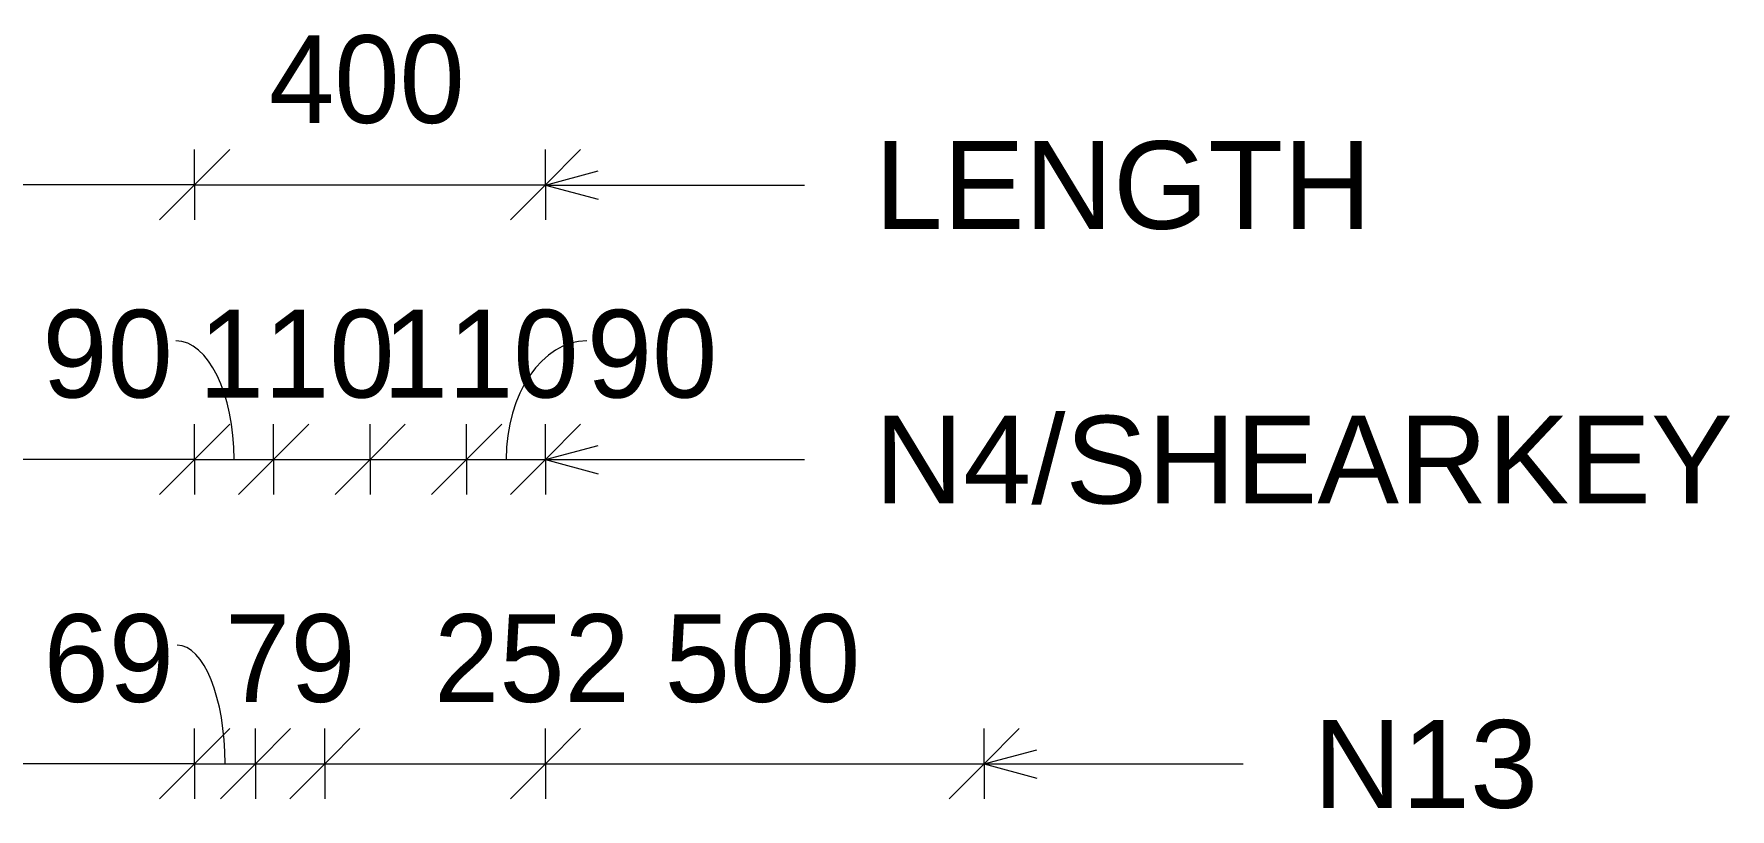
# Model space of a CAD drawing. Header units: millimetres. Extents: x -5792 to 12184, y -1888 to 8188.
# Drawn here: x 5212 to 7145, y 6800 to 7683 of the extents above; entities that cross this region are included whole.
import ezdxf

# ---------------------------------------------------------------- set-up
doc = ezdxf.new("R2010")
doc.units = ezdxf.units.MM
for name, color, linetype, lineweight in [('A-ANNO-DIMS', 211, 'Continuous', 9), ('A-ANNO-DIMS-40', 211, 'Continuous', 9), ('A-DETL-THIN', 151, 'Continuous', 18), ('G-ANNO-TEXT', 231, 'Continuous', 9)]:
    doc.layers.add(name, color=color, linetype=linetype, lineweight=lineweight)
doc.styles.add('Arial_1', font='arial.ttf', dxfattribs={"height": 100})
doc.styles.add('Nirmala UI Semilight', font='NirmalaS.ttf', dxfattribs={"height": 100})
doc.dimstyles.new('Arrow_Filled_-_2_5_NI_UI', dxfattribs={"dimscale": 304.8, "dimtxt": 104.736395, "dimasz": 0.262467, "dimexe": 0.131234, "dimexo": 0.0625, "dimgap": 0.131234, "dimtad": 1, "dimdec": 4, "dimzin": 0, "dimdsep": 46, "dimtxsty": 'Nirmala UI Semilight', "dimblk1": 'OBLIQUE', "dimblk2": 'OBLIQUE', "dimsah": 1, "dimcen": 0.09, "dimazin": 0, "dimtfac": 1, "dimtdec": 4, "dimtix": 1, "dimtmove": 0, "dimatfit": 3, "dimfxl": 0.131234, "dimfxlon": 1, "dimtvp": 1, "dimtolj": 1, "dimtzin": 0, "dimarcsym": 2})
doc.dimstyles.new('Arrow_Filled_-_2_5_NI_UI_1', dxfattribs={"dimscale": 304.8, "dimtxt": 104.736395, "dimasz": 0.262467, "dimexe": 0.131234, "dimexo": 0.0625, "dimgap": 0.131234, "dimtad": 1, "dimdec": 4, "dimzin": 0, "dimdsep": 46, "dimtxsty": 'Nirmala UI Semilight', "dimblk1": 'OBLIQUE', "dimblk2": 'OBLIQUE', "dimsah": 1, "dimcen": 0.09, "dimazin": 0, "dimtfac": 1, "dimtdec": 4, "dimtix": 1, "dimtmove": 2, "dimatfit": 3, "dimfxl": 0.131234, "dimfxlon": 1, "dimtvp": 1, "dimtolj": 1, "dimtzin": 0, "dimarcsym": 2})
doc.dimstyles.new('Arrow_Filled_-_2_5_NI_UI_2', dxfattribs={"dimscale": 304.8, "dimtxt": 104.736395, "dimasz": 0.262467, "dimexe": 0.131234, "dimexo": 0.0625, "dimgap": 0.131234, "dimtad": 1, "dimdec": 4, "dimzin": 0, "dimdsep": 46, "dimtxsty": 'Nirmala UI Semilight', "dimblk1": 'OBLIQUE', "dimblk2": 'OBLIQUE', "dimsah": 1, "dimcen": 0.09, "dimazin": 0, "dimtfac": 1, "dimtdec": 4, "dimtix": 1, "dimtmove": 1, "dimatfit": 3, "dimfxl": 0.131234, "dimfxlon": 1, "dimtvp": 1, "dimtolj": 1, "dimtzin": 0, "dimarcsym": 2})

# ---------------------------------------------------------------- blocks, each defined once
blk = doc.blocks.new('DIMBLOCK75-Elevation Top')
at = {"layer": 'A-ANNO-DIMS-40'}
for p, q in [((5394.9, 7511.3), (5434.9, 7551.3)), ((5394.9, 7511.3), (5394.9, 7551.3)), ((5794.9, 7511.3), (5834.9, 7551.3)), ((5794.9, 7511.3), (5794.9, 7551.3)), ((5394.9, 7511.3), (5354.9, 7471.3)), ((5394.9, 7511.3), (5794.9, 7511.3)), ((5394.9, 7511.3), (5394.9, 7471.3)), ((5794.9, 7511.3), (5754.9, 7471.3)), ((5794.9, 7511.3), (5794.9, 7471.3))]:
    blk.add_line(p, q, dxfattribs=at)
at = {"layer": 'A-ANNO-DIMS-40', "color": 0, "insert": (5479.7, 7681.7), "char_height": 100, "width": 276.504, "attachment_point": 1, "line_spacing_factor": 1.142579, "style": 'Nirmala UI Semilight'}
blk.add_mtext('400', dxfattribs=at)
blk = doc.blocks.new('_Oblique')
at = {"color": 0, "linetype": 'ByBlock', "lineweight": -2}
blk.add_line((-0.5, -0.5), (0.5, 0.5), dxfattribs=at)
blk = doc.blocks.new('DIMBLOCK76-Elevation Top')
at = {"layer": 'A-ANNO-DIMS-40'}
for p, q in [((5394.9, 7198.2), (5434.9, 7238.2)), ((5394.9, 7198.2), (5394.9, 7238.2)), ((5484.9, 7198.2), (5524.9, 7238.2)), ((5484.9, 7198.2), (5484.9, 7238.2)), ((5394.9, 7198.2), (5354.9, 7158.2)), ((5394.9, 7198.2), (5484.9, 7198.2)), ((5394.9, 7198.2), (5394.9, 7158.2)), ((5484.9, 7198.2), (5444.9, 7158.2)), ((5484.9, 7198.2), (5484.9, 7158.2))]:
    blk.add_line(p, q, dxfattribs=at)
blk.add_ellipse((5373.6, 7198.2), major_axis=(0, 135.2), ratio=0.490397, start_param=4.712389, end_param=6.283185, dxfattribs=at)
at = {"layer": 'A-ANNO-DIMS-40', "color": 0, "insert": (5221.3, 7368.7), "char_height": 100, "width": 182.813, "attachment_point": 1, "line_spacing_factor": 1.142579, "style": 'Nirmala UI Semilight'}
blk.add_mtext('90', dxfattribs=at)
blk = doc.blocks.new('DIMBLOCK77-Elevation Top')
at = {"layer": 'A-ANNO-DIMS-40'}
for p, q in [((5484.9, 7198.2), (5524.9, 7238.2)), ((5484.9, 7198.2), (5484.9, 7238.2)), ((5594.9, 7198.2), (5634.9, 7238.2)), ((5594.9, 7198.2), (5594.9, 7238.2)), ((5484.9, 7198.2), (5444.9, 7158.2)), ((5484.9, 7198.2), (5594.9, 7198.2)), ((5484.9, 7198.2), (5484.9, 7158.2)), ((5594.9, 7198.2), (5554.9, 7158.2)), ((5594.9, 7198.2), (5594.9, 7158.2))]:
    blk.add_line(p, q, dxfattribs=at)
at = {"layer": 'A-ANNO-DIMS-40', "color": 0, "insert": (5399.6, 7368.7), "char_height": 100, "width": 219.375, "attachment_point": 1, "line_spacing_factor": 1.142579, "style": 'Nirmala UI Semilight'}
blk.add_mtext('110', dxfattribs=at)
blk = doc.blocks.new('DIMBLOCK78-Elevation Top')
at = {"layer": 'A-ANNO-DIMS-40'}
for p, q in [((5594.9, 7198.2), (5634.9, 7238.2)), ((5594.9, 7198.2), (5594.9, 7238.2)), ((5704.9, 7198.2), (5744.9, 7238.2)), ((5704.9, 7198.2), (5704.9, 7238.2)), ((5594.9, 7198.2), (5554.9, 7158.2)), ((5594.9, 7198.2), (5704.9, 7198.2)), ((5594.9, 7198.2), (5594.9, 7158.2)), ((5704.9, 7198.2), (5664.9, 7158.2)), ((5704.9, 7198.2), (5704.9, 7158.2))]:
    blk.add_line(p, q, dxfattribs=at)
at = {"layer": 'A-ANNO-DIMS-40', "color": 0, "insert": (5609.4, 7368.7), "char_height": 100, "width": 219.375, "attachment_point": 1, "line_spacing_factor": 1.142579, "style": 'Nirmala UI Semilight'}
blk.add_mtext('110', dxfattribs=at)
blk = doc.blocks.new('DIMBLOCK79-Elevation Top')
at = {"layer": 'A-ANNO-DIMS-40'}
for p, q in [((5704.9, 7198.2), (5744.9, 7238.2)), ((5704.9, 7198.2), (5704.9, 7238.2)), ((5794.9, 7198.2), (5834.9, 7238.2)), ((5794.9, 7198.2), (5794.9, 7238.2)), ((5704.9, 7198.2), (5664.9, 7158.2)), ((5704.9, 7198.2), (5794.9, 7198.2)), ((5704.9, 7198.2), (5704.9, 7158.2)), ((5794.9, 7198.2), (5754.9, 7158.2)), ((5794.9, 7198.2), (5794.9, 7158.2))]:
    blk.add_line(p, q, dxfattribs=at)
blk.add_ellipse((5842, 7198.2), major_axis=(0, 135.2), ratio=0.68072, start_param=0, end_param=1.570796, dxfattribs=at)
at = {"layer": 'A-ANNO-DIMS-40', "color": 0, "insert": (5842, 7368.7), "char_height": 100, "width": 182.813, "attachment_point": 1, "line_spacing_factor": 1.142579, "style": 'Nirmala UI Semilight'}
blk.add_mtext('90', dxfattribs=at)
blk = doc.blocks.new('DIMBLOCK85-Elevation Top')
at = {"layer": 'A-ANNO-DIMS-40'}
for p, q in [((5394.9, 6851.3), (5434.9, 6891.3)), ((5394.9, 6851.3), (5394.9, 6891.3)), ((5464.3, 6851.3), (5504.3, 6891.3)), ((5464.3, 6851.3), (5464.3, 6891.3)), ((5394.9, 6851.3), (5354.9, 6811.3)), ((5394.9, 6851.3), (5464.3, 6851.3)), ((5394.9, 6851.3), (5394.9, 6811.3)), ((5464.3, 6851.3), (5424.3, 6811.3)), ((5464.3, 6851.3), (5464.3, 6811.3))]:
    blk.add_line(p, q, dxfattribs=at)
blk.add_ellipse((5375.1, 6851.3), major_axis=(0, 135.2), ratio=0.403404, start_param=4.712389, end_param=6.283185, dxfattribs=at)
at = {"layer": 'A-ANNO-DIMS-40', "color": 0, "insert": (5222.7, 7021.7), "char_height": 100, "width": 182.813, "attachment_point": 1, "line_spacing_factor": 1.142579, "style": 'Nirmala UI Semilight'}
blk.add_mtext('69', dxfattribs=at)
blk = doc.blocks.new('DIMBLOCK86-Elevation Top')
at = {"layer": 'A-ANNO-DIMS-40'}
for p, q in [((5464.3, 6851.3), (5504.3, 6891.3)), ((5464.3, 6851.3), (5464.3, 6891.3)), ((5543.3, 6851.3), (5583.3, 6891.3)), ((5543.3, 6851.3), (5543.3, 6891.3)), ((5464.3, 6851.3), (5424.3, 6811.3)), ((5464.3, 6851.3), (5543.3, 6851.3)), ((5464.3, 6851.3), (5464.3, 6811.3)), ((5543.3, 6851.3), (5503.3, 6811.3)), ((5543.3, 6851.3), (5543.3, 6811.3))]:
    blk.add_line(p, q, dxfattribs=at)
at = {"layer": 'A-ANNO-DIMS-40', "color": 0, "insert": (5429.6, 7021.7), "char_height": 100, "width": 178.242, "attachment_point": 1, "line_spacing_factor": 1.142579, "style": 'Nirmala UI Semilight'}
blk.add_mtext('79', dxfattribs=at)
blk = doc.blocks.new('DIMBLOCK87-Elevation Top')
at = {"layer": 'A-ANNO-DIMS-40'}
for p, q in [((5543.3, 6851.3), (5583.3, 6891.3)), ((5543.3, 6851.3), (5543.3, 6891.3)), ((5794.9, 6851.3), (5834.9, 6891.3)), ((5794.9, 6851.3), (5794.9, 6891.3)), ((5543.3, 6851.3), (5503.3, 6811.3)), ((5543.3, 6851.3), (5794.9, 6851.3)), ((5543.3, 6851.3), (5543.3, 6811.3)), ((5794.9, 6851.3), (5754.9, 6811.3)), ((5794.9, 6851.3), (5794.9, 6811.3))]:
    blk.add_line(p, q, dxfattribs=at)
at = {"layer": 'A-ANNO-DIMS-40', "color": 0, "insert": (5667.8, 7021.7), "char_height": 100, "width": 274.219, "attachment_point": 1, "line_spacing_factor": 1.142579, "style": 'Nirmala UI Semilight'}
blk.add_mtext('252', dxfattribs=at)
blk = doc.blocks.new('DIMBLOCK88-Elevation Top')
at = {"layer": 'A-ANNO-DIMS-40'}
for p, q in [((5794.9, 6851.3), (5834.9, 6891.3)), ((5794.9, 6851.3), (5794.9, 6891.3)), ((6294.9, 6851.3), (6334.9, 6891.3)), ((6294.9, 6851.3), (6294.9, 6891.3)), ((5794.9, 6851.3), (5754.9, 6811.3)), ((5794.9, 6851.3), (6294.9, 6851.3)), ((5794.9, 6851.3), (5794.9, 6811.3)), ((6294.9, 6851.3), (6254.9, 6811.3)), ((6294.9, 6851.3), (6294.9, 6811.3))]:
    blk.add_line(p, q, dxfattribs=at)
at = {"layer": 'A-ANNO-DIMS-40', "color": 0, "insert": (5930.7, 7021.7), "char_height": 100, "width": 274.219, "attachment_point": 1, "line_spacing_factor": 1.142579, "style": 'Nirmala UI Semilight'}
blk.add_mtext('500', dxfattribs=at)

msp = doc.modelspace()

# ---------------------------------------------------------------- linework, layer by layer
at = {"layer": 'A-DETL-THIN'}
for p, q in [((5394.91984, 7511.25682), (4402.5697, 7511.25682)), ((5394.91984, 7198.21564), (4722.5697, 7198.21564)), ((5394.91984, 6851.26434), (5129.15423, 6851.26434))]:
    msp.add_line(p, q, dxfattribs=at)
at = {"layer": 'G-ANNO-TEXT', "color": 7}
for p, q in [((5794.81018, 7510.97605), (5854.81018, 7527.053)), ((5794.81018, 7510.97605), (5854.81018, 7494.8991)), ((5794.81018, 7510.97605), (6090.09664, 7510.97605)), ((5794.81018, 7197.93487), (5854.81018, 7214.01182)), ((5794.81018, 7197.93487), (5854.81018, 7181.85792)), ((5794.81018, 7197.93487), (6090.09664, 7197.93487)), ((6294.81018, 6850.98357), (6354.81018, 6867.06052)), ((6294.81018, 6850.98357), (6354.81018, 6834.90662)), ((6294.81018, 6850.98357), (6590.09664, 6850.98357))]:
    msp.add_line(p, q, dxfattribs=at)

# ---------------------------------------------------------------- texts
at = {"layer": 'G-ANNO-TEXT', "color": 7, "char_height": 100, "attachment_point": 1, "style": 'Arial_1'}
for s, insert, width in [('LENGTH', (6170.09664, 7560.97605), 686.2445), ('N4/SHEARKEY', (6170.09664, 7247.93487), 1180.084), ('N13', (6670.09664, 6900.98357), 307.848)]:
    msp.add_mtext(s, dxfattribs=dict(at, insert=insert, width=width))

# ---------------------------------------------------------------- dimensions: what is measured, and where the dimension line sits
at = {"layer": 'A-ANNO-DIMS'}
for base, p1, p2, override, picture, middle in [((5794.91984, 7511.25682), (5394.91984, 7471.25682), (5794.91984, 7471.25682), {"dimpost": '<>', "dimfxl": 400}, 'DIMBLOCK75-Elevation Top', (5594.91984, 7602.93046)), ((5543.34934, 6851.26434), (5464.29398, 6811.26434), (5543.34934, 6811.26434), {"dimpost": '<>', "dimfxl": 79.055362}, 'DIMBLOCK86-Elevation Top', (5503.82166, 6942.97285)), ((6294.91984, 6851.26434), (5794.91984, 6811.26434), (6294.91984, 6811.26434), {"dimpost": '<>', "dimfxl": 500}, 'DIMBLOCK88-Elevation Top', (6044.91984, 6942.93798))]:
    dim = msp.add_linear_dim(base=base, p1=p1, p2=p2, dimstyle='Arrow_Filled_-_2_5_NI_UI', override=override, dxfattribs=at)
    dim.commit()
    dim.dimension.update_dxf_attribs({"geometry": picture, "text_midpoint": middle})
for base, p1, p2, dimstyle, override, picture, middle in [((5484.91984, 7198.21564), (5394.91984, 7158.21564), (5484.91984, 7158.21564), 'Arrow_Filled_-_2_5_NI_UI_2', {"dimpost": '<>', "dimfxl": 90}, 'DIMBLOCK76-Elevation Top', (5312.67335, 7302.01774)), ((5594.91984, 7198.21564), (5484.91984, 7158.21564), (5594.91984, 7158.21564), 'Arrow_Filled_-_2_5_NI_UI_1', {"dimpost": '<>', "dimfxl": 110}, 'DIMBLOCK77-Elevation Top', (5509.3276, 7302.01774)), ((5704.91984, 7198.21564), (5594.91984, 7158.21564), (5704.91984, 7158.21564), 'Arrow_Filled_-_2_5_NI_UI_1', {"dimpost": '<>', "dimfxl": 110}, 'DIMBLOCK78-Elevation Top', (5719.09254, 7302.01774)), ((5794.91984, 7198.21564), (5704.91984, 7158.21564), (5794.91984, 7158.21564), 'Arrow_Filled_-_2_5_NI_UI_2', {"dimpost": '<>', "dimfxl": 90}, 'DIMBLOCK79-Elevation Top', (5933.36969, 7302.01774)), ((5464.29398, 6851.26434), (5394.91984, 6811.26434), (5464.29398, 6811.26434), 'Arrow_Filled_-_2_5_NI_UI_2', {"dimpost": '<>', "dimfxl": 69.374137}, 'DIMBLOCK85-Elevation Top', (5314.12314, 6955.06644)), ((5794.91984, 6851.26434), (5543.34934, 6811.26434), (5794.91984, 6811.26434), 'Arrow_Filled_-_2_5_NI_UI_1', {"dimpost": '<>', "dimfxl": 251.5705}, 'DIMBLOCK87-Elevation Top', (5804.94938, 6955.06644))]:
    dim = msp.add_linear_dim(base=base, p1=p1, p2=p2, dimstyle=dimstyle, override=override, dxfattribs=at)
    dim.commit()
    dim.dimension.update_dxf_attribs({"geometry": picture, "text_midpoint": middle, "dimtype": 160})

doc.saveas('drawing.dxf')
